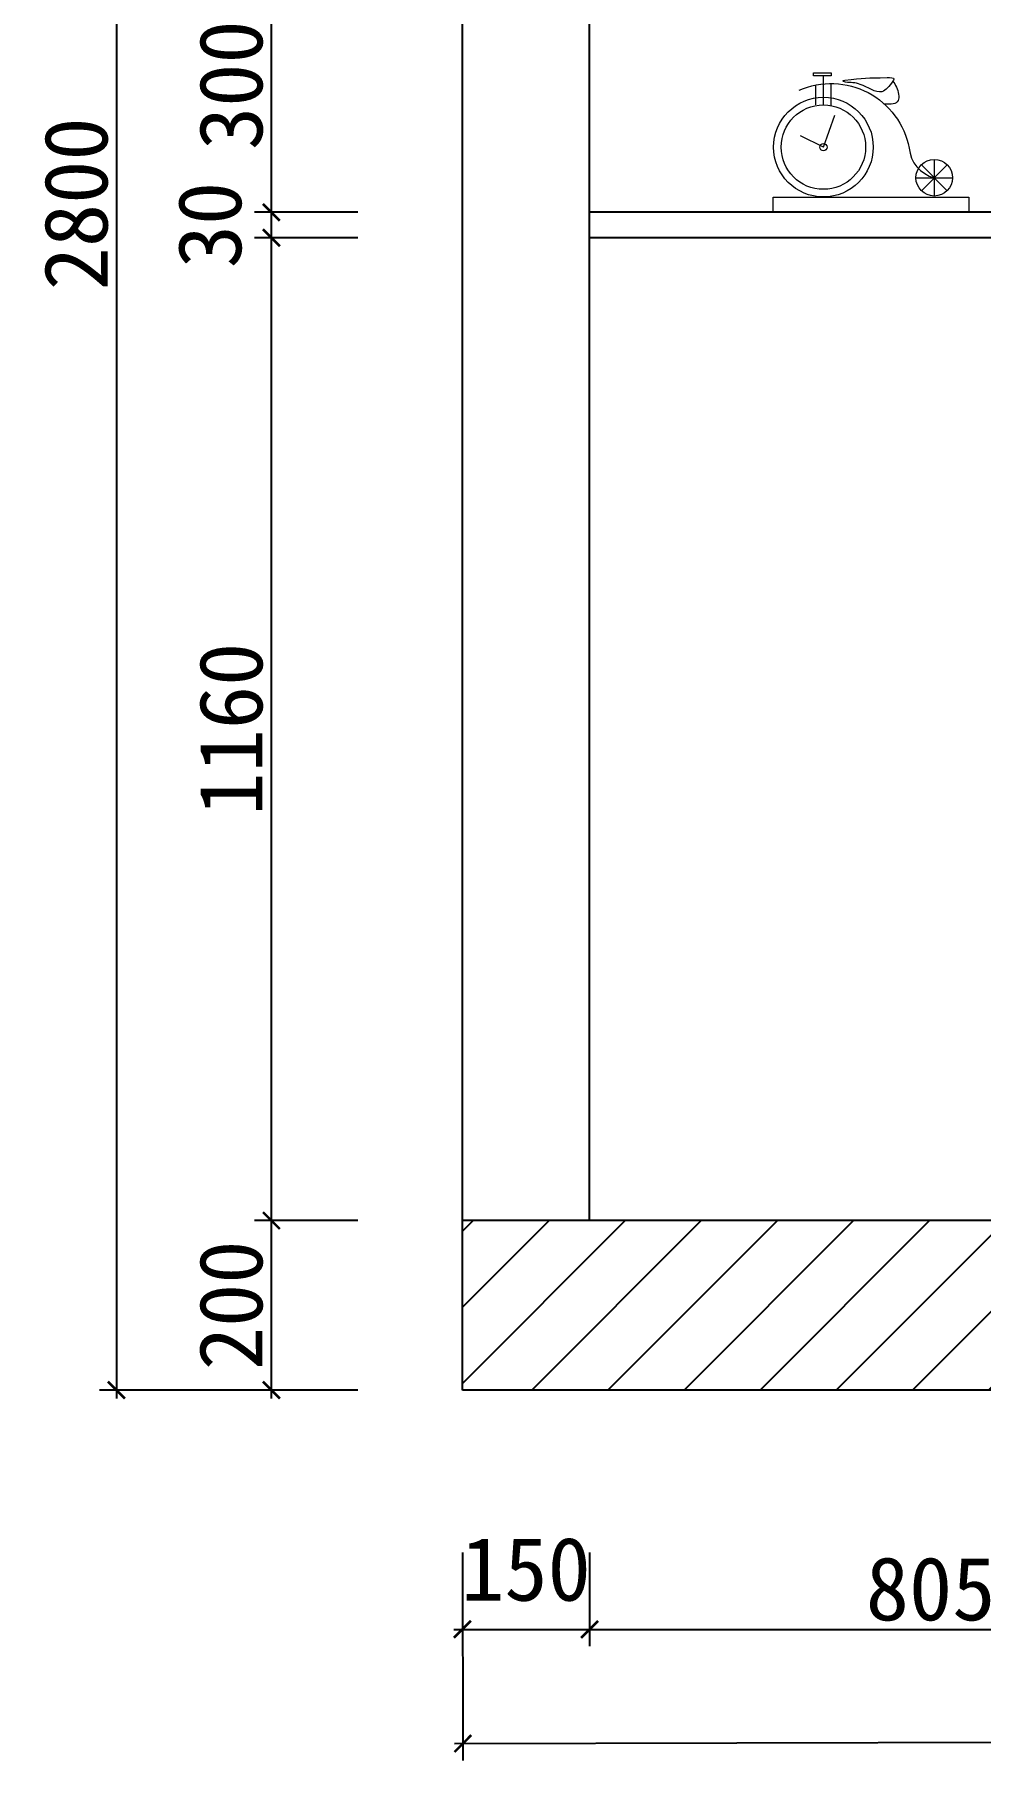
# Model space of a CAD drawing. Header units: millimetres. Extents: x 71641 to 191108, y -23091 to 29972.
# Drawn here: x 155740 to 156857, y -15428 to -13391 of the extents above; entities that cross this region are included whole.
import ezdxf

# ---------------------------------------------------------------- set-up
doc = ezdxf.new("R2010")
doc.units = ezdxf.units.MM
doc.layers.add('8', color=8, linetype='Continuous', lineweight=0)
doc.styles.add('30', font='SimSun.ttf', dxfattribs={"height": 75})
doc.dimstyles.new('30', dxfattribs={"dimscale": 0, "dimtxt": 90, "dimasz": 20, "dimexe": 20, "dimexo": 20, "dimgap": 10, "dimtad": 1, "dimdec": 0, "dimzin": 0, "dimdsep": 46, "dimtxsty": '30', "dimblk": 'ARCHTICK', "dimcen": 20, "dimdle": 10, "dimclrd": 8, "dimclre": 8, "dimclrt": 2, "dimadec": 0, "dimazin": 0, "dimtfac": 1, "dimtdec": 0, "dimtmove": 2, "dimatfit": 3, "dimldrblk": 'DOT', "dimfxl": 0, "dimtolj": 2, "dimtzin": 0, "dimlwd": -1, "dimarcsym": 0})

# ---------------------------------------------------------------- blocks, each defined once
blk = doc.blocks.new('_ARCHTICK')
at = {"color": 0, "linetype": 'ByBlock', "const_width": 0.15}
blk.add_lwpolyline([(-0.5, -0.5), (0.5, 0.5)], dxfattribs=at)
blk = doc.blocks.new('*D373')
at = {"color": 8, "lineweight": -2}
for p, q in [((156121.7, -12191.3), (155817, -12191.3)), ((156121.7, -14991.3), (155817, -14991.3))]:
    blk.add_line(p, q, dxfattribs=at)
at = {"color": 8}
blk.add_line((155837, -12181.3), (155837, -15001.3), dxfattribs=at)
at = {"layer": 'Defpoints', "color": 0}
for p in [(156141.7, -12191.3), (155837, -14991.3), (156141.7, -14991.3)]:
    blk.add_point(p, dxfattribs=at)
at = {"color": 8, "xscale": 20, "yscale": 20, "zscale": 20}
for p, rotation in [((155837, -12191.3), 90), ((155837, -14991.3), 270)]:
    blk.add_blockref('_ARCHTICK', p, dxfattribs=dict(at, rotation=rotation))
at = {"color": 2, "insert": (155789.5, -13591.3), "char_height": 75, "attachment_point": 5, "rotation": 90, "style": '30'}
blk.add_mtext('\\A2;2800', dxfattribs=at)
blk = doc.blocks.new('_Dot')
at = {"color": 0, "linetype": 'ByBlock', "lineweight": -2}
blk.add_line((-0.5, 0), (-1, 0), dxfattribs=at)
at = {"color": 0, "linetype": 'ByBlock', "const_width": 0.5}
blk.add_lwpolyline([(-0.25, 0, 1), (0.25, 0, 1)], format="xyb", close=True, dxfattribs=at)
blk = doc.blocks.new('DOT')
at = {"color": 0, "linetype": 'ByBlock'}
blk.add_line((-0.5, 0), (-1, 0), dxfattribs=at)
at = {"color": 0, "linetype": 'ByBlock', "const_width": 0.5}
blk.add_lwpolyline([(-0.25, 0, 1), (0.25, 0, 1)], format="xyb", close=True, dxfattribs=at)
blk = doc.blocks.new('*D374')
at = {"color": 8}
blk.add_line((156019.8, -15001.3), (156019.8, -14781.3), dxfattribs=at)
at = {"color": 8, "lineweight": -2}
for p, q in [((156121.7, -14791.3), (155999.8, -14791.3)), ((156121.7, -14991.3), (155999.8, -14991.3))]:
    blk.add_line(p, q, dxfattribs=at)
at = {"layer": 'Defpoints', "color": 0}
for p in [(156019.8, -14791.3), (156141.7, -14791.3), (156141.7, -14991.3)]:
    blk.add_point(p, dxfattribs=at)
at = {"color": 8, "xscale": 20, "yscale": 20, "zscale": 20}
for p, rotation in [((156019.8, -14791.3), 90), ((156019.8, -14991.3), 270)]:
    blk.add_blockref('_ARCHTICK', p, dxfattribs=dict(at, rotation=rotation))
at = {"color": 2, "insert": (155972.3, -14891.3), "char_height": 75, "attachment_point": 5, "rotation": 90, "style": '30'}
blk.add_mtext('\\A2;200', dxfattribs=at)
blk = doc.blocks.new('*D375')
at = {"color": 8, "lineweight": -2}
for p, q in [((159725.2, -15175.4), (159725.8, -15420.6)), ((156245.2, -15183.2), (156245.8, -15428.5))]:
    blk.add_line(p, q, dxfattribs=at)
at = {"color": 8}
blk.add_line((156235.8, -15408.5), (159735.8, -15400.6), dxfattribs=at)
at = {"layer": 'Defpoints', "color": 0}
for p in [(156245.2, -15163.2), (159725.2, -15155.4), (159725.8, -15400.6)]:
    blk.add_point(p, dxfattribs=at)
at = {"color": 8, "xscale": 20, "yscale": 20, "zscale": 20}
for p, rotation in [((156245.8, -15408.5), 180.1291896373446), ((159725.8, -15400.6), 0.1291896373445502)]:
    blk.add_blockref('_ARCHTICK', p, dxfattribs=dict(at, rotation=rotation))
at = {"color": 2, "insert": (157985.6, -15357), "char_height": 75, "attachment_point": 5, "rotation": 0.1292, "style": '30'}
blk.add_mtext('\\A2;3480', dxfattribs=at)
blk = doc.blocks.new('*D378')
at = {"color": 8, "lineweight": -2}
for p, q in [((156395.2, -15183), (156395.2, -15293.7)), ((157200.2, -15181.9), (157200.2, -15293.7))]:
    blk.add_line(p, q, dxfattribs=at)
at = {"color": 8}
blk.add_line((156385.2, -15273.7), (157210.2, -15273.7), dxfattribs=at)
at = {"layer": 'Defpoints', "color": 0}
for p in [(156395.2, -15163), (157200.2, -15161.9), (157200.2, -15273.7)]:
    blk.add_point(p, dxfattribs=at)
at = {"color": 8, "xscale": 20, "yscale": 20, "zscale": 20, "rotation": 180}
blk.add_blockref('_ARCHTICK', (156395.2, -15273.7), dxfattribs=at)
at = {"color": 8, "xscale": 20, "yscale": 20, "zscale": 20}
blk.add_blockref('_ARCHTICK', (157200.2, -15273.7), dxfattribs=at)
at = {"color": 2, "insert": (156797.7, -15226.2), "char_height": 75, "attachment_point": 5, "style": '30'}
blk.add_mtext('\\A2;805', dxfattribs=at)
blk = doc.blocks.new('*D379')
at = {"color": 8, "lineweight": -2}
for p, q in [((156245.2, -15183.2), (156245.2, -15293.7)), ((156395.2, -15183), (156395.2, -15293.7))]:
    blk.add_line(p, q, dxfattribs=at)
at = {"color": 8}
blk.add_line((156235.2, -15273.7), (156405.2, -15273.7), dxfattribs=at)
at = {"layer": 'Defpoints', "color": 0}
for p in [(156245.2, -15163.2), (156395.2, -15163), (156395.2, -15273.7)]:
    blk.add_point(p, dxfattribs=at)
at = {"color": 8, "xscale": 20, "yscale": 20, "zscale": 20, "rotation": 180}
blk.add_blockref('_ARCHTICK', (156245.2, -15273.7), dxfattribs=at)
at = {"color": 8, "xscale": 20, "yscale": 20, "zscale": 20}
blk.add_blockref('_ARCHTICK', (156395.2, -15273.7), dxfattribs=at)
at = {"color": 2, "insert": (156320.2, -15203), "char_height": 75, "attachment_point": 5, "style": '30'}
blk.add_mtext('\\A2;150', dxfattribs=at)
blk = doc.blocks.new('*D381')
at = {"color": 8, "lineweight": -2}
for p, q in [((156121.7, -13301.3), (155999.8, -13301.3)), ((156121.7, -13601.3), (155999.8, -13601.3))]:
    blk.add_line(p, q, dxfattribs=at)
at = {"color": 8}
blk.add_line((156019.8, -13611.3), (156019.8, -13291.3), dxfattribs=at)
at = {"layer": 'Defpoints', "color": 0}
for p in [(156019.8, -13301.3), (156141.7, -13301.3), (156141.7, -13601.3)]:
    blk.add_point(p, dxfattribs=at)
at = {"color": 8, "xscale": 20, "yscale": 20, "zscale": 20}
for p, rotation in [((156019.8, -13301.3), 90), ((156019.8, -13601.3), 270)]:
    blk.add_blockref('_ARCHTICK', p, dxfattribs=dict(at, rotation=rotation))
at = {"color": 2, "insert": (155972.3, -13451.3), "char_height": 75, "attachment_point": 5, "rotation": 90, "style": '30'}
blk.add_mtext('\\A2;300', dxfattribs=at)
blk = doc.blocks.new('*D382')
at = {"color": 8}
blk.add_line((156019.8, -14801.3), (156019.8, -13621.3), dxfattribs=at)
at = {"color": 8, "lineweight": -2}
for p, q in [((156121.7, -13631.3), (155999.8, -13631.3)), ((156121.7, -14791.3), (155999.8, -14791.3))]:
    blk.add_line(p, q, dxfattribs=at)
at = {"layer": 'Defpoints', "color": 0}
for p in [(156019.8, -13631.3), (156141.7, -13631.3), (156141.7, -14791.3)]:
    blk.add_point(p, dxfattribs=at)
at = {"color": 8, "xscale": 20, "yscale": 20, "zscale": 20}
for p, rotation in [((156019.8, -13631.3), 90), ((156019.8, -14791.3), 270)]:
    blk.add_blockref('_ARCHTICK', p, dxfattribs=dict(at, rotation=rotation))
at = {"color": 2, "insert": (155972.3, -14211.3), "char_height": 75, "attachment_point": 5, "rotation": 90, "style": '30'}
blk.add_mtext('\\A2;1160', dxfattribs=at)
blk = doc.blocks.new('*D383')
at = {"color": 8, "lineweight": -2}
for p, q in [((156121.7, -13601.3), (155999.8, -13601.3)), ((156121.7, -13631.3), (155999.8, -13631.3))]:
    blk.add_line(p, q, dxfattribs=at)
at = {"color": 8}
blk.add_line((156019.8, -13641.3), (156019.8, -13591.3), dxfattribs=at)
at = {"layer": 'Defpoints', "color": 0}
for p in [(156019.8, -13601.3), (156141.7, -13601.3), (156141.7, -13631.3)]:
    blk.add_point(p, dxfattribs=at)
at = {"color": 8, "xscale": 20, "yscale": 20, "zscale": 20}
for p, rotation in [((156019.8, -13601.3), 90), ((156019.8, -13631.3), 270)]:
    blk.add_blockref('_ARCHTICK', p, dxfattribs=dict(at, rotation=rotation))
at = {"color": 2, "insert": (155947.3, -13616.3), "char_height": 75, "attachment_point": 5, "rotation": 90, "style": '30'}
blk.add_mtext('\\A2;30', dxfattribs=at)

msp = doc.modelspace()

# ---------------------------------------------------------------- hatches: boundary and pattern name
h = msp.add_hatch()
h.set_pattern_fill('ANSI31', color=8, scale=20, style=0)
h.set_pattern_definition([(45, (-139.81, -9634.01), (-44.90128, 44.90128), [])])
h.paths.add_polyline_path([(159725.2, -14991.3), (159725.2, -14791.3), (156245.2, -14791.3), (156245.2, -14991.3)])

# ---------------------------------------------------------------- linework, layer by layer
for p, q in [((156245.2, -14991.3), (156245.2, -12191.3)), ((156395.2, -14791.3), (156395.2, -12641.3)), ((156245.2, -14991.3), (156245.2, -12823.2)), ((159725.2, -14991.3), (156245.2, -14991.3))]:
    msp.add_line(p, q)
at = {"color": 3}
for p, q in [((157200.2, -13601.3), (156395.2, -13601.3)), ((157200.2, -13631.3), (156395.2, -13631.3))]:
    msp.add_line(p, q, dxfattribs=at)
at = {"color": 1}
msp.add_line((159725.2, -14791.3), (156245.2, -14791.3), dxfattribs=at)
at = {"layer": '8'}
msp.add_lwpolyline([(156659.3, -13436.9), (156680.5, -13436.9), (156680.5, -13440.3), (156659.3, -13440.3)], close=True, dxfattribs=at)
for points in [[(156671.2, -13474.6), (156671.2, -13440.9)], [(156662.2, -13474.6), (156662.2, -13451.1)], [(156680.2, -13475.4), (156680.2, -13449.3)], [(156671.2, -13524.4), (156684.5, -13486.7)], [(156671.2, -13524.4), (156644, -13511.2)], [(156786.8, -13545.2), (156817.3, -13575.8)], [(156786.8, -13575.8), (156817.3, -13545.2)], [(156802, -13538.9), (156802, -13582.1)], [(156780.4, -13560.5), (156823.7, -13560.5)], [(156611.9, -13601.3), (156611.9, -13583.3), (156842.9, -13583.3), (156842.9, -13601.3)]]:
    msp.add_lwpolyline(points, dxfattribs=at)
msp.add_lwpolyline([(156642.6, -13457.2, -0.481338), (156772.4, -13525.5, 0.320111), (156802, -13560.5, 0.124788)], format="xyb", dxfattribs=at)
for centre, radius in [((156671.2, -13524.4), 58.8), ((156671.2, -13524.4), 49.8), ((156671.2, -13524.4), 4.26), ((156802, -13560.5), 21.6)]:
    msp.add_circle(centre, radius, dxfattribs=at)
msp.add_spline([(156697.3, -13447.9), (156714.6, -13450.3), (156740.1, -13459), (156753.1, -13446.6), (156754.4, -13444.1), (156746.3, -13442.3), (156696.6, -13445.4), (156694.2, -13446), (156697.3, -13447.9)], degree=3, dxfattribs=at)
msp.add_open_spline([(156753.2, -13446.5), (156754.7, -13448.7), (156759, -13455.3), (156762.9, -13473.4), (156750.8, -13474.2), (156743.3, -13473.6)], degree=3, knots=[2.252408, 2.252408, 2.252408, 2.252408, 11.242672, 29.057003, 49.266681, 49.266681, 49.266681, 49.266681], dxfattribs=at)

# ---------------------------------------------------------------- dimensions: what is measured, and where the dimension line sits
at = {"color": 3}
for p1, p2, distance, picture, middle in [((156141.7, -12191.3), (156141.7, -14991.3), -304.8, '*D373', (155789.5, -13591.3)), ((156245.2, -15163.2), (159725.2, -15155.4), -245.2, '*D375', (157985.6, -15357))]:
    dim = msp.add_aligned_dim(p1=p1, p2=p2, distance=distance, dimstyle='30', override={"dimscale": 1, "dimtxt": 75, "dimldrblk": 'DOT'}, dxfattribs=at)
    dim.commit()
    dim.dimension.update_dxf_attribs({"geometry": picture, "text_midpoint": middle})
for base, p1, p2, picture, middle in [((156019.8, -13301.3), (156141.7, -13601.3), (156141.7, -13301.3), '*D381', (155972.3, -13451.3)), ((156019.8, -13601.3), (156141.7, -13631.3), (156141.7, -13601.3), '*D383', (155947.3, -13616.3)), ((156019.8, -13631.3), (156141.7, -14791.3), (156141.7, -13631.3), '*D382', (155972.3, -14211.3)), ((156019.8, -14791.3), (156141.7, -14991.3), (156141.7, -14791.3), '*D374', (155972.3, -14891.3))]:
    dim = msp.add_linear_dim(base=base, p1=p1, p2=p2, angle=270, dimstyle='30', override={"dimscale": 1, "dimtxt": 75, "dimldrblk": 'DOT'}, dxfattribs=at)
    dim.commit()
    dim.dimension.update_dxf_attribs({"geometry": picture, "text_midpoint": middle})
dim = msp.add_linear_dim(base=(156395.2, -15273.7), p1=(156245.2, -15163.2), p2=(156395.2, -15163), dimstyle='30', override={"dimscale": 1, "dimtxt": 75, "dimldrblk": 'DOT'}, dxfattribs=at)
dim.commit()
dim.dimension.update_dxf_attribs({"geometry": '*D379', "text_midpoint": (156320.2, -15203), "dimtype": 160})
dim = msp.add_linear_dim(base=(157200.2, -15273.7), p1=(156395.2, -15163), p2=(157200.2, -15161.9), dimstyle='30', override={"dimscale": 1, "dimtxt": 75, "dimldrblk": 'DOT'}, dxfattribs=at)
dim.commit()
dim.dimension.update_dxf_attribs({"geometry": '*D378', "text_midpoint": (156797.7, -15226.2)})

doc.saveas('drawing.dxf')
